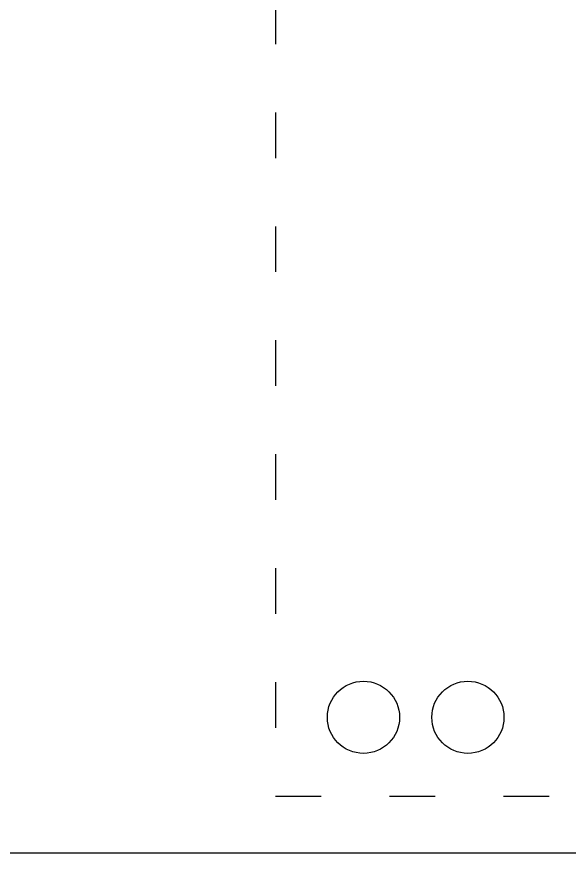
# Model space of a CAD drawing. Header units: metres. Extents: x 27859 to 32645, y 1492 to 8791.
# Drawn here: x 29544.6 to 29689.9, y 5729.2 to 5952.5 of the extents above; entities that cross this region are included whole.
import ezdxf

# ---------------------------------------------------------------- set-up
doc = ezdxf.new("R2010")
doc.units = ezdxf.units.M
doc.linetypes.add('ACAD_ISO03W100', pattern=[30, 12, -18])
doc.linetypes.add('CENTER', pattern=[2, 1.25, -0.25, 0.25, -0.25])
doc.layers.add('E-EQPT', color=190, linetype='Continuous')
doc.layers.add('E-HAT', color=253, linetype='CENTER', lineweight=15)

# ---------------------------------------------------------------- blocks, each defined once
blk = doc.blocks.new('EDG')
at = {"color": 0}
blk.add_line((130, 1775, 1), (1499.99, 1775, 1), dxfattribs=at)
at = {"color": 0, "linetype": 'ACAD_ISO03W100', "elevation": 1}
blk.add_lwpolyline([(1257.62, 1760), (1067.62, 1760), (1067.62, 1520), (1257.62, 1520)], close=True, dxfattribs=at)
at = {"color": 0}
for centre in [(1206.99, 1739.25, 1), (1234.49, 1739.25, 1)]:
    blk.add_circle(centre, 9.5, dxfattribs=at)

msp = doc.modelspace()

# ---------------------------------------------------------------- hatches: boundary and pattern name
at = {"layer": 'E-HAT', "linetype": 'Continuous'}
h = msp.add_hatch(dxfattribs=at)
h.set_pattern_fill('AR-CONC', color=8, scale=40, angle=90)
h.set_pattern_definition([(140, (30868.3, 2757.35), (25.101, 286.904), [30, -330]), (85, (30868.3, 2757.35), (-300.877, -55.5), [24, -264]), (190.4514, (30870.4, 2781.26), (-275.776, 231.404), [25.496, -280.457]), (136.184, (30788.3, 2757.35), (66.208, 426.897), [45, -495]), (186.636, (30793.8, 2792.93), (-389.647, 373.865), [38.244, -420.686]), (81.184, (30788.3, 2757.35), (-389.647, 373.865), [36, -396]), (111, (30808.3, 2797.35), (161.0476, 238.763), [30, -330]), (56, (30808.3, 2797.35), (-290.06, 97.326), [24, -264]), (161.4514, (30821.72, 2817.25), (-129.012, 336.089), [25.496, -280.457]), (127.5, (30868.3, 2757.35), (-133.1575, 4.864), [0, -260.8, 0, -268, 0, -265]), (97.5, (30868.3, 2757.35), (-157.7647, 105.2278), [0, -152.8, 0, -254.8, 0, -101]), (57.5, (30868.3, 2668.15), (9.022, 213.529), [0, -100, 0, -312, 0, -414]), (47.5, (30868.3, 2628.15), (-40.042, 233.2745), [0, -130, 0, -207.2, 0, -294])])
h.paths.add_polyline_path([(32053.3, 1585.35), (28053.3, 1585.35), (28053.3, 2085.35), (28638.3, 2085.35), (28638.3, 8185.35), (28053.3, 8185.35), (28053.3, 8685.35), (32053.3, 8685.35), (32053.3, 8185.35), (31468.3, 8185.35), (31468.3, 2085.35), (32053.3, 2085.35)])

# ---------------------------------------------------------------- next in the draw order: wipeouts: each hides what was drawn before it
msp.add_wipeout([(30870.3, 2757.35), (29240.32, 2757.35), (29240.32, 7507.34), (30870.3, 7507.34)]).translate(0, 0, -732205.32).dxf.layer = 'E-EQPT'

# ---------------------------------------------------------------- next in the draw order: block references
at = {"layer": 'E-EQPT', "rotation": 180}
msp.add_blockref('EDG', (30870.3, 7507.34, -732206.32), dxfattribs=at)

doc.saveas('drawing.dxf')
